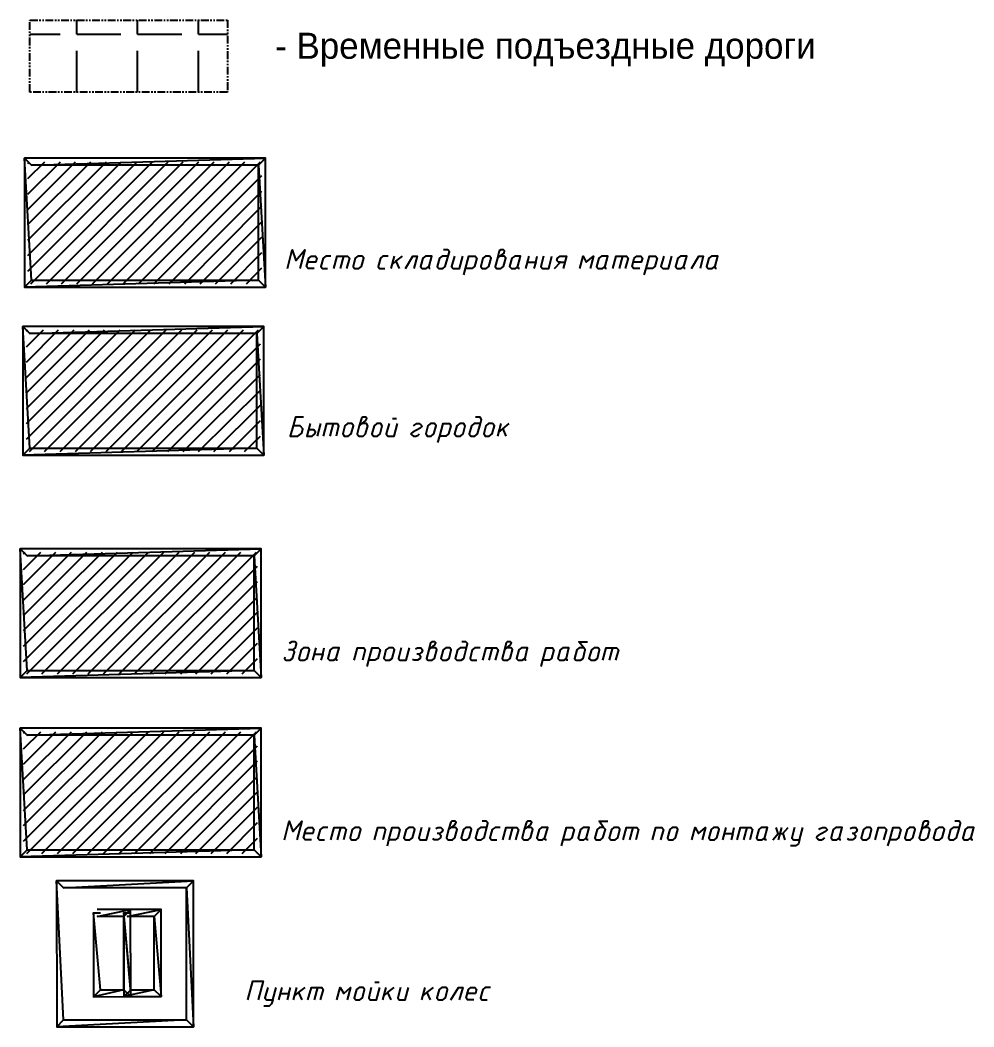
# Model space of a CAD drawing. Header units: millimetres. Extents: x 3063 to 5680, y 734 to 2027.
# Drawn here: x 3297.7 to 3374.3, y 1946.5 to 2027.5 of the extents above; entities that cross this region are included whole.
import ezdxf

# ---------------------------------------------------------------- set-up
doc = ezdxf.new("R2010")
doc.units = ezdxf.units.MM
doc.linetypes.add('PHANTOM2', pattern=[1.25, 0.625, -0.125, 0.125, -0.125, 0.125, -0.125])
for name, color, linetype in [('UnFound-46', 7, 'Continuous'), ('UnFound-48', 7, 'Continuous'), ('UnFound-50', 7, 'Continuous'), ('Рамка', 7, 'Continuous')]:
    doc.layers.add(name, color=color, linetype=linetype)
doc.layers.add('текст', color=3, linetype='Continuous', lineweight=20)
doc.styles.add('СТАНДАРТ', font='txt')

msp = doc.modelspace()

# ---------------------------------------------------------------- hatches: boundary and pattern name
at = {"layer": 'Рамка', "linetype": 'PHANTOM2', "true_color": 0x991b1e}
h = msp.add_hatch(dxfattribs=at)
h.set_pattern_fill('ANGLE', color=244, scale=0.7)
h.set_pattern_definition([(0, (3175.0777, 1899.2155), (0, 4.8895), [3.556, -1.3335]), (90, (3175.0777, 1899.2155), (-4.8895, 3e-16), [3.556, -1.3335])])
h.paths.add_polyline_path([(3298.446, 2027.483), (3298.446, 2021.7), (3314.317, 2021.7), (3314.317, 2027.483)])

# ---------------------------------------------------------------- linework, layer by layer
at = {"layer": 'UnFound-46', "color": 6}
for points in [[(3298.575, 2015.817), (3317.388, 2016.381), (3298.011, 2016.381)], [(3298.011, 2006.024), (3298.575, 2006.588), (3298.011, 2016.381), (3298.011, 2006.024)], [(3298.575, 2006.588), (3298.011, 2016.381), (3298.575, 2015.817)], [(3298.575, 2015.817), (3317.388, 2016.381), (3316.825, 2015.817), (3298.575, 2015.817)], [(3317.388, 2016.381), (3316.825, 2015.817), (3317.388, 2006.024), (3317.388, 2016.381)], [(3316.825, 2015.817), (3317.388, 2006.024), (3316.825, 2006.588), (3316.825, 2015.817)], [(3317.388, 2006.024), (3316.825, 2006.588), (3298.011, 2006.024), (3317.388, 2006.024)], [(3316.825, 2006.588), (3298.011, 2006.024), (3298.575, 2006.588), (3316.825, 2006.588)]]:
    msp.add_lwpolyline(points, dxfattribs=at)
at = {"layer": 'UnFound-46', "color": 5}
for points in [[(3298.426, 2002.285), (3317.24, 2002.849), (3297.862, 2002.849)], [(3297.862, 1992.493), (3298.426, 1993.056), (3297.862, 2002.849), (3297.862, 1992.493)], [(3298.426, 1993.056), (3297.862, 2002.849), (3298.426, 2002.285)], [(3298.426, 2002.285), (3317.24, 2002.849), (3316.676, 2002.285), (3298.426, 2002.285)], [(3317.24, 2002.849), (3316.676, 2002.285), (3317.24, 1992.493), (3317.24, 2002.849)], [(3316.676, 2002.285), (3317.24, 1992.493), (3316.676, 1993.056), (3316.676, 2002.285)], [(3317.24, 1992.493), (3316.676, 1993.056), (3297.862, 1992.493), (3317.24, 1992.493)], [(3316.676, 1993.056), (3297.862, 1992.493), (3298.426, 1993.056), (3316.676, 1993.056)], [(3301.137, 1957.728), (3311.582, 1958.292), (3300.573, 1958.292)], [(3300.603, 1946.54), (3301.137, 1947.104), (3300.573, 1958.292), (3300.603, 1946.54)], [(3301.137, 1947.104), (3300.573, 1958.292), (3301.137, 1957.728)], [(3301.137, 1957.728), (3311.582, 1958.292), (3311.018, 1957.728), (3301.137, 1957.728)], [(3311.582, 1958.292), (3311.018, 1957.728), (3311.582, 1946.54), (3311.582, 1958.292)], [(3311.018, 1957.728), (3311.582, 1946.54), (3311.018, 1947.104), (3311.018, 1957.728)], [(3303.54, 1948.944), (3304.104, 1949.508), (3303.54, 1955.71), (3303.54, 1948.944)], [(3304.104, 1949.508), (3303.54, 1955.71), (3304.104, 1955.71)], [(3303.837, 1955.413), (3306.538, 1955.977), (3303.837, 1955.977)], [(3303.837, 1955.413), (3306.538, 1955.977), (3306.003, 1955.413), (3303.837, 1955.413)], [(3306.538, 1955.977), (3306.003, 1955.413), (3306.567, 1948.974), (3306.538, 1955.977)], [(3306.003, 1948.974), (3306.567, 1949.508), (3306.003, 1955.71), (3306.003, 1948.974)], [(3306.567, 1949.508), (3306.003, 1955.71), (3306.538, 1955.71)], [(3306.271, 1955.413), (3309.001, 1955.977), (3306.271, 1955.977)], [(3306.271, 1955.413), (3309.001, 1955.977), (3308.437, 1955.413), (3306.271, 1955.413)], [(3309.001, 1955.977), (3308.437, 1955.413), (3309.001, 1948.974), (3309.001, 1955.977)], [(3306.003, 1955.413), (3306.567, 1948.974), (3306.003, 1949.508), (3306.003, 1955.413)], [(3308.437, 1955.413), (3309.001, 1948.974), (3308.437, 1949.508), (3308.437, 1955.413)], [(3306.567, 1948.974), (3306.003, 1949.508), (3303.54, 1948.944), (3306.567, 1948.974)], [(3306.003, 1949.508), (3303.54, 1948.944), (3304.104, 1949.508), (3306.003, 1949.508)], [(3309.001, 1948.974), (3308.437, 1949.508), (3306.003, 1948.974), (3309.001, 1948.974)], [(3308.437, 1949.508), (3306.003, 1948.974), (3306.567, 1949.508), (3308.437, 1949.508)], [(3311.582, 1946.54), (3311.018, 1947.104), (3300.603, 1946.54), (3311.582, 1946.54)], [(3311.018, 1947.104), (3300.603, 1946.54), (3301.137, 1947.104), (3311.018, 1947.104)]]:
    msp.add_lwpolyline(points, dxfattribs=at)
at = {"layer": 'UnFound-48', "color": 0}
for points in [[(3319.139, 2007.508), (3319.525, 2009.021), (3319.822, 2008.161), (3320.534, 2009.021), (3320.148, 2007.508)], [(3332.077, 2008.517), (3331.573, 2008.517), (3331.365, 2008.339), (3331.187, 2007.686), (3331.306, 2007.508), (3331.632, 2007.508), (3331.84, 2007.686), (3332.077, 2008.517), (3332.166, 2008.843), (3332.048, 2009.021), (3331.692, 2009.021)], [(3336.024, 2008.339), (3335.846, 2007.686), (3335.965, 2007.508), (3336.291, 2007.508), (3336.529, 2007.686), (3336.707, 2008.339), (3336.558, 2008.517), (3336.232, 2008.517), (3336.558, 2008.754), (3336.588, 2008.932), (3336.529, 2009.021), (3336.291, 2009.021), (3336.173, 2008.932), (3336.024, 2008.339), (3336.232, 2008.517)], [(3321.305, 2007.508), (3320.801, 2007.508), (3320.682, 2007.686), (3320.86, 2008.339), (3321.068, 2008.517), (3321.395, 2008.517), (3321.513, 2008.339), (3321.424, 2008.012), (3320.771, 2008.012)], [(3322.641, 2008.517), (3322.225, 2008.517), (3322.018, 2008.339), (3321.84, 2007.686), (3321.958, 2007.508), (3322.374, 2007.508)], [(3322.878, 2007.508), (3323.145, 2008.517), (3323.65, 2008.517), (3323.383, 2007.508)], [(3323.65, 2008.517), (3323.976, 2008.517), (3324.125, 2008.339), (3323.887, 2007.508)], [(3324.896, 2007.508), (3325.104, 2007.686), (3325.282, 2008.339), (3325.163, 2008.517), (3324.807, 2008.517), (3324.599, 2008.339), (3324.421, 2007.686), (3324.54, 2007.508), (3324.896, 2007.508)], [(3327.24, 2008.517), (3326.825, 2008.517), (3326.617, 2008.339), (3326.439, 2007.686), (3326.558, 2007.508), (3326.973, 2007.508)], [(3327.478, 2007.508), (3327.745, 2008.517)], [(3327.567, 2007.834), (3327.864, 2008.101), (3328.398, 2008.517)], [(3328.635, 2007.508), (3329.229, 2008.517), (3329.585, 2008.517), (3329.318, 2007.508)], [(3330.623, 2007.508), (3330.564, 2007.508), (3330.505, 2007.597), (3330.742, 2008.517), (3330.238, 2008.517), (3330.03, 2008.339), (3329.852, 2007.686), (3329.971, 2007.508), (3330.297, 2007.508), (3330.505, 2007.686)], [(3332.582, 2008.517), (3332.344, 2007.686), (3332.463, 2007.508), (3332.968, 2007.508), (3333.235, 2008.517)], [(3333.324, 2007.003), (3333.472, 2007.508), (3333.739, 2008.517), (3334.244, 2008.517), (3334.362, 2008.339), (3334.184, 2007.686), (3333.977, 2007.508), (3333.472, 2007.508)], [(3335.134, 2007.508), (3335.342, 2007.686), (3335.52, 2008.339), (3335.401, 2008.517), (3335.075, 2008.517), (3334.867, 2008.339), (3334.689, 2007.686), (3334.807, 2007.508), (3335.134, 2007.508)], [(3337.805, 2007.508), (3337.716, 2007.508), (3337.656, 2007.597), (3337.894, 2008.517), (3337.419, 2008.517), (3337.181, 2008.339), (3337.003, 2007.686), (3337.152, 2007.508), (3337.478, 2007.508), (3337.686, 2007.686)], [(3338.309, 2007.508), (3338.576, 2008.517)], [(3338.428, 2008.012), (3339.11, 2008.012), (3339.229, 2008.517)], [(3339.733, 2008.517), (3339.526, 2007.686), (3339.644, 2007.508), (3340.149, 2007.508), (3340.416, 2008.517)], [(3341.099, 2008.012), (3340.95, 2008.012), (3340.802, 2008.161), (3340.861, 2008.339), (3341.069, 2008.517), (3341.573, 2008.517), (3341.306, 2007.508)], [(3342.642, 2007.508), (3342.909, 2008.517), (3343.176, 2008.012), (3343.74, 2008.517), (3343.472, 2007.508)], [(3344.808, 2007.508), (3344.719, 2007.508), (3344.659, 2007.597), (3344.897, 2008.517), (3344.392, 2008.517), (3344.185, 2008.339), (3344.007, 2007.686), (3344.125, 2007.508), (3344.481, 2007.508), (3344.689, 2007.686)], [(3345.312, 2007.508), (3345.579, 2008.517), (3346.084, 2008.517), (3345.817, 2007.508)], [(3346.084, 2008.517), (3346.41, 2008.517), (3346.529, 2008.339), (3346.292, 2007.508)], [(3347.479, 2007.508), (3346.974, 2007.508), (3346.855, 2007.686), (3347.033, 2008.339), (3347.241, 2008.517), (3347.568, 2008.517), (3347.686, 2008.339), (3347.597, 2008.012), (3346.944, 2008.012)], [(3347.835, 2007.003), (3347.983, 2007.508), (3348.25, 2008.517), (3348.725, 2008.517), (3348.873, 2008.339), (3348.695, 2007.686), (3348.458, 2007.508), (3347.983, 2007.508)], [(3349.407, 2008.517), (3349.17, 2007.686), (3349.318, 2007.508), (3349.793, 2007.508), (3350.06, 2008.517)], [(3351.129, 2007.508), (3351.069, 2007.508), (3350.98, 2007.597), (3351.247, 2008.517), (3350.743, 2008.517), (3350.535, 2008.339), (3350.357, 2007.686), (3350.476, 2007.508), (3350.802, 2007.508), (3351.01, 2007.686)], [(3351.633, 2007.508), (3352.227, 2008.517), (3352.583, 2008.517), (3352.316, 2007.508)], [(3353.651, 2007.508), (3353.562, 2007.508), (3353.503, 2007.597), (3353.74, 2008.517), (3353.235, 2008.517), (3353.028, 2008.339), (3352.85, 2007.686), (3352.968, 2007.508), (3353.295, 2007.508), (3353.503, 2007.686)], [(3327.864, 2008.101), (3328.131, 2007.508)], [(3339.11, 2008.012), (3338.962, 2007.508)], [(3340.624, 2007.508), (3341.099, 2008.012), (3341.425, 2008.012)], [(3320.445, 1995.549), (3319.792, 1995.549), (3319.614, 1994.866), (3319.377, 1994.036), (3319.97, 1994.036), (3320.297, 1994.273), (3320.386, 1994.629), (3320.178, 1994.866), (3319.614, 1994.866)], [(3324.926, 1994.866), (3324.748, 1994.214), (3324.896, 1994.036), (3325.223, 1994.036), (3325.43, 1994.214), (3325.608, 1994.866), (3325.49, 1995.045), (3325.163, 1995.045), (3325.46, 1995.282), (3325.519, 1995.46), (3325.46, 1995.549), (3325.193, 1995.549), (3325.104, 1995.46), (3324.926, 1994.866), (3325.163, 1995.045)], [(3327.597, 1995.46), (3327.923, 1995.46)], [(3334.659, 1995.045), (3334.155, 1995.045), (3333.947, 1994.866), (3333.769, 1994.214), (3333.888, 1994.036), (3334.214, 1994.036), (3334.422, 1994.214), (3334.659, 1995.045), (3334.748, 1995.371), (3334.629, 1995.549), (3334.273, 1995.549)], [(3320.979, 1995.045), (3320.712, 1994.036), (3321.127, 1994.036), (3321.335, 1994.214), (3321.395, 1994.362), (3321.276, 1994.54), (3320.86, 1994.54)], [(3321.81, 1995.045), (3321.543, 1994.036)], [(3322.047, 1994.036), (3322.314, 1995.045), (3322.819, 1995.045), (3322.552, 1994.036)], [(3322.819, 1995.045), (3323.145, 1995.045), (3323.264, 1994.866), (3323.056, 1994.036)], [(3324.036, 1994.036), (3324.273, 1994.214), (3324.451, 1994.866), (3324.332, 1995.045), (3323.976, 1995.045), (3323.768, 1994.866), (3323.59, 1994.214), (3323.709, 1994.036), (3324.036, 1994.036)], [(3326.38, 1994.036), (3326.588, 1994.214), (3326.766, 1994.866), (3326.647, 1995.045), (3326.321, 1995.045), (3326.113, 1994.866), (3325.935, 1994.214), (3326.053, 1994.036), (3326.38, 1994.036)], [(3327.329, 1995.045), (3327.092, 1994.214), (3327.211, 1994.036), (3327.715, 1994.036), (3327.982, 1995.045)], [(3329.288, 1994.866), (3329.377, 1994.956), (3329.555, 1995.045), (3329.733, 1995.045), (3329.881, 1994.956), (3329.941, 1994.866), (3329.911, 1994.777), (3329.822, 1994.688), (3329.229, 1994.362), (3329.11, 1994.273), (3329.08, 1994.214), (3329.169, 1994.125), (3329.288, 1994.036), (3329.466, 1994.036), (3329.644, 1994.125), (3329.763, 1994.214)], [(3330.712, 1994.036), (3330.92, 1994.214), (3331.098, 1994.866), (3330.979, 1995.045), (3330.653, 1995.045), (3330.445, 1994.866), (3330.267, 1994.214), (3330.386, 1994.036), (3330.712, 1994.036)], [(3331.247, 1993.531), (3331.395, 1994.036), (3331.662, 1995.045), (3332.166, 1995.045), (3332.285, 1994.866), (3332.107, 1994.214), (3331.87, 1994.036), (3331.395, 1994.036)], [(3333.057, 1994.036), (3333.264, 1994.214), (3333.442, 1994.866), (3333.324, 1995.045), (3332.997, 1995.045), (3332.76, 1994.866), (3332.582, 1994.214), (3332.73, 1994.036), (3333.057, 1994.036)], [(3335.371, 1994.036), (3335.609, 1994.214), (3335.787, 1994.866), (3335.638, 1995.045), (3335.312, 1995.045), (3335.104, 1994.866), (3334.926, 1994.214), (3335.045, 1994.036), (3335.371, 1994.036)], [(3336.054, 1994.036), (3336.321, 1995.045)], [(3336.143, 1994.362), (3336.469, 1994.629), (3336.974, 1995.045)], [(3336.469, 1994.629), (3336.707, 1994.036)], [(3319.584, 1976.854), (3319.792, 1977.002), (3319.881, 1977.358), (3319.762, 1977.507), (3319.495, 1977.507), (3319.288, 1977.358)], [(3330.505, 1976.854), (3330.327, 1976.171), (3330.445, 1976.023), (3330.772, 1976.023), (3330.979, 1976.171), (3331.157, 1976.854), (3331.039, 1977.002), (3330.712, 1977.002), (3331.009, 1977.269), (3331.068, 1977.418), (3331.009, 1977.507), (3330.742, 1977.507), (3330.653, 1977.418), (3330.505, 1976.854), (3330.712, 1977.002)], [(3333.531, 1977.002), (3333.027, 1977.002), (3332.819, 1976.854), (3332.641, 1976.171), (3332.76, 1976.023), (3333.116, 1976.023), (3333.324, 1976.171), (3333.531, 1977.002), (3333.62, 1977.358), (3333.502, 1977.507), (3333.175, 1977.507)], [(3336.588, 1976.854), (3336.41, 1976.171), (3336.529, 1976.023), (3336.855, 1976.023), (3337.063, 1976.171), (3337.241, 1976.854), (3337.122, 1977.002), (3336.796, 1977.002), (3337.092, 1977.269), (3337.152, 1977.418), (3337.092, 1977.507), (3336.825, 1977.507), (3336.736, 1977.418), (3336.588, 1976.854), (3336.796, 1977.002)], [(3342.968, 1977.002), (3342.612, 1977.002), (3342.404, 1976.854), (3342.226, 1976.171), (3342.345, 1976.023), (3342.701, 1976.023), (3342.909, 1976.171), (3343.087, 1976.854), (3342.968, 1977.002), (3342.582, 1977.507), (3343.265, 1977.507)], [(3318.932, 1976.26), (3318.902, 1976.171), (3319.021, 1976.023), (3319.347, 1976.023), (3319.555, 1976.171), (3319.703, 1976.676), (3319.584, 1976.854), (3319.228, 1976.854)], [(3320.504, 1976.023), (3320.742, 1976.171), (3320.92, 1976.854), (3320.801, 1977.002), (3320.445, 1977.002), (3320.237, 1976.854), (3320.059, 1976.171), (3320.178, 1976.023), (3320.504, 1976.023)], [(3321.187, 1976.023), (3321.454, 1977.002)], [(3321.305, 1976.498), (3321.988, 1976.498), (3322.107, 1977.002)], [(3323.175, 1976.023), (3323.116, 1976.023), (3323.027, 1976.082), (3323.294, 1977.002), (3322.789, 1977.002), (3322.582, 1976.854), (3322.403, 1976.171), (3322.522, 1976.023), (3322.849, 1976.023), (3323.056, 1976.171)], [(3324.51, 1976.023), (3324.777, 1977.002), (3325.282, 1977.002), (3325.401, 1976.854), (3325.193, 1976.023)], [(3325.549, 1975.519), (3325.697, 1976.023), (3325.964, 1977.002), (3326.439, 1977.002), (3326.588, 1976.854), (3326.41, 1976.171), (3326.172, 1976.023), (3325.697, 1976.023)], [(3327.359, 1976.023), (3327.567, 1976.171), (3327.745, 1976.854), (3327.626, 1977.002), (3327.3, 1977.002), (3327.062, 1976.854), (3326.884, 1976.171), (3327.033, 1976.023), (3327.359, 1976.023)], [(3328.279, 1977.002), (3328.071, 1976.171), (3328.19, 1976.023), (3328.694, 1976.023), (3328.962, 1977.002)], [(3329.436, 1976.943), (3329.614, 1977.002), (3329.881, 1977.002), (3330, 1976.854), (3329.941, 1976.676), (3329.733, 1976.498), (3329.555, 1976.498)], [(3331.929, 1976.023), (3332.137, 1976.171), (3332.315, 1976.854), (3332.196, 1977.002), (3331.87, 1977.002), (3331.662, 1976.854), (3331.484, 1976.171), (3331.603, 1976.023), (3331.929, 1976.023)], [(3334.629, 1977.002), (3334.214, 1977.002), (3334.006, 1976.854), (3333.828, 1976.171), (3333.947, 1976.023), (3334.362, 1976.023)], [(3334.867, 1976.023), (3335.134, 1977.002), (3335.609, 1977.002), (3335.342, 1976.023)], [(3335.609, 1977.002), (3335.965, 1977.002), (3336.083, 1976.854), (3335.846, 1976.023)], [(3338.339, 1976.023), (3338.279, 1976.023), (3338.22, 1976.082), (3338.457, 1977.002), (3337.953, 1977.002), (3337.745, 1976.854), (3337.567, 1976.171), (3337.686, 1976.023), (3338.012, 1976.023), (3338.22, 1976.171)], [(3339.555, 1975.519), (3339.674, 1976.023), (3339.941, 1977.002), (3340.446, 1977.002), (3340.564, 1976.854), (3340.386, 1976.171), (3340.179, 1976.023), (3339.674, 1976.023)], [(3341.692, 1976.023), (3341.603, 1976.023), (3341.544, 1976.082), (3341.781, 1977.002), (3341.277, 1977.002), (3341.069, 1976.854), (3340.891, 1976.171), (3341.009, 1976.023), (3341.366, 1976.023), (3341.573, 1976.171)], [(3343.858, 1976.023), (3344.066, 1976.171), (3344.244, 1976.854), (3344.125, 1977.002), (3343.799, 1977.002), (3343.591, 1976.854), (3343.383, 1976.171), (3343.532, 1976.023), (3343.858, 1976.023)], [(3344.511, 1976.023), (3344.778, 1977.002), (3345.283, 1977.002), (3345.016, 1976.023)], [(3345.283, 1977.002), (3345.609, 1977.002), (3345.757, 1976.854), (3345.52, 1976.023)], [(3321.988, 1976.498), (3321.84, 1976.023)], [(3329.733, 1976.498), (3329.852, 1976.349), (3329.822, 1976.171), (3329.614, 1976.023), (3329.347, 1976.023), (3329.199, 1976.082)], [(3318.902, 1961.571), (3319.288, 1963.085), (3319.584, 1962.254), (3320.297, 1963.085), (3319.911, 1961.571)], [(3332.107, 1962.402), (3331.929, 1961.75), (3332.077, 1961.571), (3332.404, 1961.571), (3332.612, 1961.75), (3332.79, 1962.402), (3332.671, 1962.58), (3332.344, 1962.58), (3332.641, 1962.818), (3332.701, 1962.996), (3332.641, 1963.085), (3332.374, 1963.085), (3332.285, 1962.996), (3332.107, 1962.402), (3332.344, 1962.58)], [(3335.164, 1962.58), (3334.659, 1962.58), (3334.451, 1962.402), (3334.273, 1961.75), (3334.392, 1961.571), (3334.718, 1961.571), (3334.956, 1961.75), (3335.164, 1962.58), (3335.253, 1962.907), (3335.134, 1963.085), (3334.807, 1963.085)], [(3338.19, 1962.402), (3338.012, 1961.75), (3338.161, 1961.571), (3338.487, 1961.571), (3338.695, 1961.75), (3338.873, 1962.402), (3338.754, 1962.58), (3338.428, 1962.58), (3338.725, 1962.818), (3338.784, 1962.996), (3338.725, 1963.085), (3338.457, 1963.085), (3338.368, 1962.996), (3338.19, 1962.402), (3338.428, 1962.58)], [(3344.57, 1962.58), (3344.244, 1962.58), (3344.036, 1962.402), (3343.858, 1961.75), (3343.977, 1961.571), (3344.303, 1961.571), (3344.511, 1961.75), (3344.719, 1962.402), (3344.57, 1962.58), (3344.214, 1963.085), (3344.897, 1963.085)], [(3370.12, 1962.402), (3369.942, 1961.75), (3370.061, 1961.571), (3370.387, 1961.571), (3370.625, 1961.75), (3370.803, 1962.402), (3370.654, 1962.58), (3370.328, 1962.58), (3370.654, 1962.818), (3370.684, 1962.996), (3370.625, 1963.085), (3370.387, 1963.085), (3370.269, 1962.996), (3370.12, 1962.402), (3370.328, 1962.58)], [(3373.177, 1962.58), (3372.672, 1962.58), (3372.465, 1962.402), (3372.287, 1961.75), (3372.405, 1961.571), (3372.732, 1961.571), (3372.939, 1961.75), (3373.177, 1962.58), (3373.266, 1962.907), (3373.147, 1963.085), (3372.791, 1963.085)], [(3321.068, 1961.571), (3320.564, 1961.571), (3320.445, 1961.75), (3320.623, 1962.402), (3320.831, 1962.58), (3321.157, 1962.58), (3321.276, 1962.402), (3321.187, 1962.076), (3320.534, 1962.076)], [(3322.403, 1962.58), (3321.988, 1962.58), (3321.78, 1962.402), (3321.602, 1961.75), (3321.721, 1961.571), (3322.136, 1961.571)], [(3322.641, 1961.571), (3322.908, 1962.58), (3323.412, 1962.58), (3323.145, 1961.571)], [(3323.412, 1962.58), (3323.739, 1962.58), (3323.858, 1962.402), (3323.65, 1961.571)], [(3324.659, 1961.571), (3324.866, 1961.75), (3325.045, 1962.402), (3324.926, 1962.58), (3324.57, 1962.58), (3324.362, 1962.402), (3324.184, 1961.75), (3324.303, 1961.571), (3324.659, 1961.571)], [(3326.142, 1961.571), (3326.41, 1962.58), (3326.914, 1962.58), (3327.033, 1962.402), (3326.825, 1961.571)], [(3327.181, 1961.097), (3327.3, 1961.571), (3327.567, 1962.58), (3328.071, 1962.58), (3328.19, 1962.402), (3328.012, 1961.75), (3327.804, 1961.571), (3327.3, 1961.571)], [(3328.991, 1961.571), (3329.199, 1961.75), (3329.377, 1962.402), (3329.258, 1962.58), (3328.902, 1962.58), (3328.694, 1962.402), (3328.516, 1961.75), (3328.635, 1961.571), (3328.991, 1961.571)], [(3329.911, 1962.58), (3329.703, 1961.75), (3329.822, 1961.571), (3330.327, 1961.571), (3330.594, 1962.58)], [(3331.365, 1962.076), (3331.484, 1961.928), (3331.454, 1961.75), (3331.217, 1961.571), (3330.979, 1961.571), (3330.831, 1961.661)], [(3331.068, 1962.491), (3331.247, 1962.58), (3331.484, 1962.58), (3331.632, 1962.402), (3331.573, 1962.254), (3331.365, 1962.076), (3331.187, 1962.076)], [(3333.561, 1961.571), (3333.769, 1961.75), (3333.947, 1962.402), (3333.828, 1962.58), (3333.502, 1962.58), (3333.294, 1962.402), (3333.116, 1961.75), (3333.235, 1961.571), (3333.561, 1961.571)], [(3336.262, 1962.58), (3335.846, 1962.58), (3335.609, 1962.402), (3335.431, 1961.75), (3335.549, 1961.571), (3335.994, 1961.571)], [(3336.469, 1961.571), (3336.736, 1962.58), (3337.241, 1962.58), (3336.974, 1961.571)], [(3337.241, 1962.58), (3337.597, 1962.58), (3337.716, 1962.402), (3337.478, 1961.571)], [(3339.971, 1961.571), (3339.912, 1961.571), (3339.822, 1961.661), (3340.09, 1962.58), (3339.585, 1962.58), (3339.377, 1962.402), (3339.199, 1961.75), (3339.318, 1961.571), (3339.644, 1961.571), (3339.852, 1961.75)], [(3341.188, 1961.097), (3341.306, 1961.571), (3341.573, 1962.58), (3342.078, 1962.58), (3342.196, 1962.402), (3342.018, 1961.75), (3341.811, 1961.571), (3341.306, 1961.571)], [(3343.324, 1961.571), (3343.235, 1961.571), (3343.176, 1961.661), (3343.413, 1962.58), (3342.909, 1962.58), (3342.701, 1962.402), (3342.523, 1961.75), (3342.642, 1961.571), (3342.968, 1961.571), (3343.205, 1961.75)], [(3345.49, 1961.571), (3345.698, 1961.75), (3345.876, 1962.402), (3345.757, 1962.58), (3345.401, 1962.58), (3345.194, 1962.402), (3345.016, 1961.75), (3345.134, 1961.571), (3345.49, 1961.571)], [(3346.143, 1961.571), (3346.41, 1962.58), (3346.915, 1962.58), (3346.648, 1961.571)], [(3346.915, 1962.58), (3347.241, 1962.58), (3347.36, 1962.402), (3347.152, 1961.571)], [(3348.488, 1961.571), (3348.755, 1962.58), (3349.259, 1962.58), (3349.378, 1962.402), (3349.14, 1961.571)], [(3350.149, 1961.571), (3350.357, 1961.75), (3350.535, 1962.402), (3350.416, 1962.58), (3350.09, 1962.58), (3349.882, 1962.402), (3349.704, 1961.75), (3349.823, 1961.571), (3350.149, 1961.571)], [(3351.663, 1961.571), (3351.93, 1962.58), (3352.197, 1962.076), (3352.761, 1962.58), (3352.494, 1961.571)], [(3353.473, 1961.571), (3353.681, 1961.75), (3353.859, 1962.402), (3353.74, 1962.58), (3353.414, 1962.58), (3353.206, 1962.402), (3353.028, 1961.75), (3353.146, 1961.571), (3353.473, 1961.571)], [(3354.155, 1961.571), (3354.422, 1962.58)], [(3354.274, 1962.076), (3354.957, 1962.076), (3355.075, 1962.58)], [(3354.957, 1962.076), (3354.808, 1961.571)], [(3355.313, 1961.571), (3355.58, 1962.58), (3356.084, 1962.58), (3355.817, 1961.571)], [(3356.084, 1962.58), (3356.411, 1962.58), (3356.529, 1962.402), (3356.322, 1961.571)], [(3357.657, 1961.571), (3357.568, 1961.571), (3357.509, 1961.661), (3357.746, 1962.58), (3357.242, 1962.58), (3357.034, 1962.402), (3356.856, 1961.75), (3356.974, 1961.571), (3357.301, 1961.571), (3357.538, 1961.75)], [(3358.161, 1961.571), (3358.607, 1962.076), (3358.429, 1962.58)], [(3358.607, 1962.076), (3358.963, 1962.076), (3359.408, 1962.58)], [(3358.636, 1961.571), (3358.903, 1962.58)], [(3358.963, 1962.076), (3359.141, 1961.571)], [(3359.912, 1962.58), (3359.705, 1961.75), (3359.823, 1961.571), (3360.328, 1961.571), (3360.595, 1962.58)], [(3361.871, 1962.402), (3361.989, 1962.491), (3362.168, 1962.58), (3362.346, 1962.58), (3362.464, 1962.491), (3362.553, 1962.402), (3362.524, 1962.343), (3362.405, 1962.254), (3361.811, 1961.928), (3361.722, 1961.839), (3361.693, 1961.75), (3361.752, 1961.661), (3361.9, 1961.571), (3362.079, 1961.571), (3362.257, 1961.661), (3362.346, 1961.75)], [(3363.651, 1961.571), (3363.562, 1961.571), (3363.503, 1961.661), (3363.74, 1962.58), (3363.236, 1962.58), (3363.028, 1962.402), (3362.85, 1961.75), (3362.969, 1961.571), (3363.325, 1961.571), (3363.533, 1961.75)], [(3364.69, 1962.076), (3364.809, 1961.928), (3364.779, 1961.75), (3364.571, 1961.571), (3364.304, 1961.571), (3364.185, 1961.661)], [(3364.393, 1962.491), (3364.571, 1962.58), (3364.838, 1962.58), (3364.957, 1962.402), (3364.898, 1962.254), (3364.69, 1962.076), (3364.542, 1962.076)], [(3365.728, 1961.571), (3365.936, 1961.75), (3366.114, 1962.402), (3365.996, 1962.58), (3365.669, 1962.58), (3365.461, 1962.402), (3365.283, 1961.75), (3365.402, 1961.571), (3365.728, 1961.571)], [(3366.411, 1961.571), (3366.678, 1962.58), (3367.153, 1962.58), (3367.301, 1962.402), (3367.064, 1961.571)], [(3367.42, 1961.097), (3367.568, 1961.571), (3367.835, 1962.58), (3368.34, 1962.58), (3368.459, 1962.402), (3368.281, 1961.75), (3368.073, 1961.571), (3367.568, 1961.571)], [(3369.23, 1961.571), (3369.438, 1961.75), (3369.616, 1962.402), (3369.497, 1962.58), (3369.171, 1962.58), (3368.963, 1962.402), (3368.785, 1961.75), (3368.904, 1961.571), (3369.23, 1961.571)], [(3371.574, 1961.571), (3371.782, 1961.75), (3371.96, 1962.402), (3371.841, 1962.58), (3371.515, 1962.58), (3371.278, 1962.402), (3371.1, 1961.75), (3371.218, 1961.571), (3371.574, 1961.571)], [(3374.245, 1961.571), (3374.156, 1961.571), (3374.097, 1961.661), (3374.334, 1962.58), (3373.83, 1962.58), (3373.622, 1962.402), (3373.444, 1961.75), (3373.563, 1961.571), (3373.889, 1961.571), (3374.097, 1961.75)], [(3360.328, 1961.571), (3360.239, 1961.245), (3360.001, 1961.097), (3359.586, 1961.097)], [(3315.974, 1948.707), (3316.36, 1950.22), (3317.191, 1950.22), (3316.805, 1948.707)], [(3326.182, 1950.131), (3326.509, 1950.131)], [(3317.577, 1949.716), (3317.339, 1948.885), (3317.458, 1948.707), (3317.962, 1948.707), (3318.229, 1949.716)], [(3318.467, 1948.707), (3318.734, 1949.716)], [(3318.586, 1949.211), (3319.268, 1949.211), (3319.387, 1949.716)], [(3319.268, 1949.211), (3319.12, 1948.707)], [(3319.624, 1948.707), (3319.891, 1949.716)], [(3319.713, 1949.033), (3320.04, 1949.3), (3320.574, 1949.716)], [(3320.04, 1949.3), (3320.307, 1948.707)], [(3320.781, 1948.707), (3321.078, 1949.716), (3321.553, 1949.716), (3321.286, 1948.707)], [(3321.553, 1949.716), (3321.909, 1949.716), (3322.028, 1949.538), (3321.79, 1948.707)], [(3323.126, 1948.707), (3323.393, 1949.716), (3323.69, 1949.211), (3324.224, 1949.716), (3323.957, 1948.707)], [(3324.966, 1948.707), (3325.173, 1948.885), (3325.351, 1949.538), (3325.233, 1949.716), (3324.906, 1949.716), (3324.699, 1949.538), (3324.52, 1948.885), (3324.639, 1948.707), (3324.966, 1948.707)], [(3325.885, 1949.716), (3325.678, 1948.885), (3325.796, 1948.707), (3326.301, 1948.707), (3326.568, 1949.716)], [(3326.805, 1948.707), (3327.072, 1949.716)], [(3326.894, 1949.033), (3327.191, 1949.3), (3327.725, 1949.716)], [(3327.191, 1949.3), (3327.458, 1948.707)], [(3328.23, 1949.716), (3328.022, 1948.885), (3328.141, 1948.707), (3328.616, 1948.707), (3328.883, 1949.716)], [(3329.951, 1948.707), (3330.218, 1949.716)], [(3330.04, 1949.033), (3330.366, 1949.3), (3330.901, 1949.716)], [(3330.366, 1949.3), (3330.633, 1948.707)], [(3331.642, 1948.707), (3331.85, 1948.885), (3332.028, 1949.538), (3331.909, 1949.716), (3331.553, 1949.716), (3331.346, 1949.538), (3331.168, 1948.885), (3331.286, 1948.707), (3331.642, 1948.707)], [(3332.295, 1948.707), (3332.889, 1949.716), (3333.245, 1949.716), (3332.948, 1948.707)], [(3334.135, 1948.707), (3333.631, 1948.707), (3333.512, 1948.885), (3333.69, 1949.538), (3333.898, 1949.716), (3334.224, 1949.716), (3334.343, 1949.538), (3334.254, 1949.211), (3333.601, 1949.211)], [(3335.47, 1949.716), (3335.055, 1949.716), (3334.847, 1949.538), (3334.669, 1948.885), (3334.788, 1948.707), (3335.203, 1948.707)], [(3317.962, 1948.707), (3317.873, 1948.38), (3317.666, 1948.202), (3317.25, 1948.202)]]:
    msp.add_lwpolyline(points, dxfattribs=at)
at = {"layer": 'UnFound-50', "color": 6}
for points in [[(3298.278, 2015.965), (3298.397, 2016.084)], [(3298.278, 2014.749), (3299.643, 2016.084)], [(3298.278, 2013.502), (3300.889, 2016.084)], [(3298.278, 2012.256), (3302.106, 2016.084)], [(3298.278, 2011.039), (3303.352, 2016.084)], [(3298.278, 2009.793), (3304.599, 2016.084)], [(3298.278, 2008.547), (3305.815, 2016.084)], [(3298.278, 2007.3), (3307.062, 2016.084)], [(3298.515, 2006.291), (3308.308, 2016.084)], [(3299.762, 2006.291), (3309.554, 2016.084)], [(3300.978, 2006.291), (3310.771, 2016.084)], [(3302.225, 2006.291), (3312.017, 2016.084)], [(3303.471, 2006.291), (3313.264, 2016.084)], [(3304.688, 2006.291), (3314.48, 2016.084)], [(3305.934, 2006.291), (3315.727, 2016.084)], [(3307.18, 2006.291), (3316.973, 2016.084)], [(3308.397, 2006.291), (3317.092, 2014.986)], [(3309.643, 2006.291), (3317.092, 2013.74)], [(3310.89, 2006.291), (3317.092, 2012.523)], [(3312.136, 2006.291), (3317.092, 2011.277)], [(3313.353, 2006.291), (3317.092, 2010.03)], [(3314.599, 2006.291), (3317.092, 2008.814)], [(3315.845, 2006.291), (3317.092, 2007.567)], [(3317.062, 2006.291), (3317.092, 2006.321)]]:
    msp.add_lwpolyline(points, dxfattribs=at)
at = {"layer": 'UnFound-50', "color": 5}
for points in [[(3298.159, 2002.463), (3298.278, 2002.582)], [(3298.159, 2001.217), (3299.524, 2002.582)], [(3298.159, 1999.971), (3300.741, 2002.582)], [(3298.159, 1998.754), (3301.987, 2002.582)], [(3298.159, 1997.508), (3303.234, 2002.582)], [(3298.159, 1996.261), (3304.45, 2002.582)], [(3298.159, 1995.045), (3305.697, 2002.582)], [(3298.159, 1993.798), (3306.943, 2002.582)], [(3298.397, 1992.789), (3308.16, 2002.582)], [(3299.613, 1992.789), (3309.406, 2002.582)], [(3300.86, 1992.789), (3310.652, 2002.582)], [(3302.106, 1992.789), (3311.899, 2002.582)], [(3303.323, 1992.789), (3313.115, 2002.582)], [(3304.569, 1992.789), (3314.362, 2002.582)], [(3305.815, 1992.789), (3315.608, 2002.582)], [(3307.032, 1992.789), (3316.825, 2002.582)], [(3308.278, 1992.789), (3316.973, 2001.454)], [(3309.525, 1992.789), (3316.973, 2000.238)], [(3310.771, 1992.789), (3316.973, 1998.991)], [(3311.988, 1992.789), (3316.973, 1997.745)], [(3313.234, 1992.789), (3316.973, 1996.528)], [(3314.48, 1992.789), (3316.973, 1995.282)], [(3315.697, 1992.789), (3316.973, 1994.036)], [(3316.943, 1992.789), (3316.973, 1992.819)]]:
    msp.add_lwpolyline(points, dxfattribs=at)
at = {"layer": 'UnFound-50', "color": 32, "true_color": 0xb85b00}
for points in [[(3298.219, 1984.421), (3317.032, 1984.985), (3297.655, 1984.985)], [(3297.655, 1974.628), (3298.219, 1975.192), (3297.655, 1984.985), (3297.655, 1974.628)], [(3298.219, 1975.192), (3297.655, 1984.985), (3298.219, 1984.421)], [(3298.219, 1984.421), (3317.032, 1984.985), (3316.469, 1984.421), (3298.219, 1984.421)], [(3317.032, 1984.985), (3316.469, 1984.421), (3317.032, 1974.628), (3317.032, 1984.985)], [(3297.922, 1984.569), (3298.07, 1984.718)], [(3297.922, 1983.323), (3299.317, 1984.718)], [(3297.922, 1982.106), (3300.533, 1984.718)], [(3297.922, 1980.86), (3301.78, 1984.718)], [(3297.922, 1979.614), (3303.026, 1984.718)], [(3297.922, 1978.397), (3304.272, 1984.718)], [(3297.922, 1977.151), (3305.489, 1984.718)], [(3297.922, 1975.904), (3306.735, 1984.718)], [(3298.189, 1974.925), (3307.982, 1984.718)], [(3299.406, 1974.925), (3309.198, 1984.718)], [(3300.652, 1974.925), (3310.445, 1984.718)], [(3301.898, 1974.925), (3311.691, 1984.718)], [(3303.115, 1974.925), (3312.908, 1984.718)], [(3304.361, 1974.925), (3314.154, 1984.718)], [(3305.608, 1974.925), (3315.4, 1984.718)], [(3306.854, 1974.925), (3316.647, 1984.718)], [(3316.469, 1984.421), (3317.032, 1974.628), (3316.469, 1975.192), (3316.469, 1984.421)], [(3308.071, 1974.925), (3316.736, 1983.59)], [(3309.317, 1974.925), (3316.736, 1982.344)], [(3310.563, 1974.925), (3316.736, 1981.097)], [(3311.78, 1974.925), (3316.736, 1979.881)], [(3313.026, 1974.925), (3316.736, 1978.634)], [(3314.273, 1974.925), (3316.736, 1977.388)], [(3315.519, 1974.925), (3316.736, 1976.171)], [(3317.032, 1974.628), (3316.469, 1975.192), (3297.655, 1974.628), (3317.032, 1974.628)], [(3316.469, 1975.192), (3297.655, 1974.628), (3298.219, 1975.192), (3316.469, 1975.192)]]:
    msp.add_lwpolyline(points, dxfattribs=at)
at = {"layer": 'UnFound-50', "color": 82, "true_color": 0x2db800}
for points in [[(3298.219, 1969.999), (3317.032, 1970.563), (3297.655, 1970.563)], [(3297.655, 1960.206), (3298.219, 1960.77), (3297.655, 1970.563), (3297.655, 1960.206)], [(3298.219, 1960.77), (3297.655, 1970.563), (3298.219, 1969.999)], [(3297.922, 1970.147), (3298.07, 1970.266)], [(3297.922, 1968.901), (3299.317, 1970.266)], [(3297.922, 1967.655), (3300.533, 1970.266)], [(3297.922, 1966.438), (3301.78, 1970.266)], [(3297.922, 1965.192), (3303.026, 1970.266)], [(3297.922, 1963.945), (3304.272, 1970.266)], [(3297.922, 1962.729), (3305.489, 1970.266)], [(3297.922, 1961.482), (3306.735, 1970.266)], [(3298.189, 1960.474), (3307.982, 1970.266)], [(3298.219, 1969.999), (3317.032, 1970.563), (3316.469, 1969.999), (3298.219, 1969.999)], [(3299.406, 1960.474), (3309.198, 1970.266)], [(3300.652, 1960.474), (3310.445, 1970.266)], [(3301.898, 1960.474), (3311.691, 1970.266)], [(3303.115, 1960.474), (3312.908, 1970.266)], [(3304.361, 1960.474), (3314.154, 1970.266)], [(3305.608, 1960.474), (3315.4, 1970.266)], [(3306.854, 1960.474), (3316.647, 1970.266)], [(3317.032, 1970.563), (3316.469, 1969.999), (3317.032, 1960.206), (3317.032, 1970.563)], [(3316.469, 1969.999), (3317.032, 1960.206), (3316.469, 1960.77), (3316.469, 1969.999)], [(3308.071, 1960.474), (3316.736, 1969.139)], [(3309.317, 1960.474), (3316.736, 1967.922)], [(3310.563, 1960.474), (3316.736, 1966.676)], [(3311.78, 1960.474), (3316.736, 1965.429)], [(3313.026, 1960.474), (3316.736, 1964.213)], [(3314.273, 1960.474), (3316.736, 1962.966)], [(3315.519, 1960.474), (3316.736, 1961.72)], [(3317.032, 1960.206), (3316.469, 1960.77), (3297.655, 1960.206), (3317.032, 1960.206)], [(3316.469, 1960.77), (3297.655, 1960.206), (3298.219, 1960.77), (3316.469, 1960.77)], [(3316.736, 1960.474), (3316.736, 1960.503)]]:
    msp.add_lwpolyline(points, dxfattribs=at)
at = {"layer": 'Рамка', "color": 244, "linetype": 'PHANTOM2', "true_color": 0x991b1e}
msp.add_lwpolyline([(3298.446, 2027.483), (3314.317, 2027.483), (3314.317, 2021.7), (3298.446, 2021.7)], close=True, dxfattribs=at)

# ---------------------------------------------------------------- texts
at = {"layer": 'текст', "lineweight": 80, "ltscale": 1000, "insert": (3318.157, 2026.475), "char_height": 2.1, "attachment_point": 1, "style": 'СТАНДАРТ'}
msp.add_mtext('{\\C0;- Временные подъездные дороги}', dxfattribs=at)

doc.saveas('drawing.dxf')
